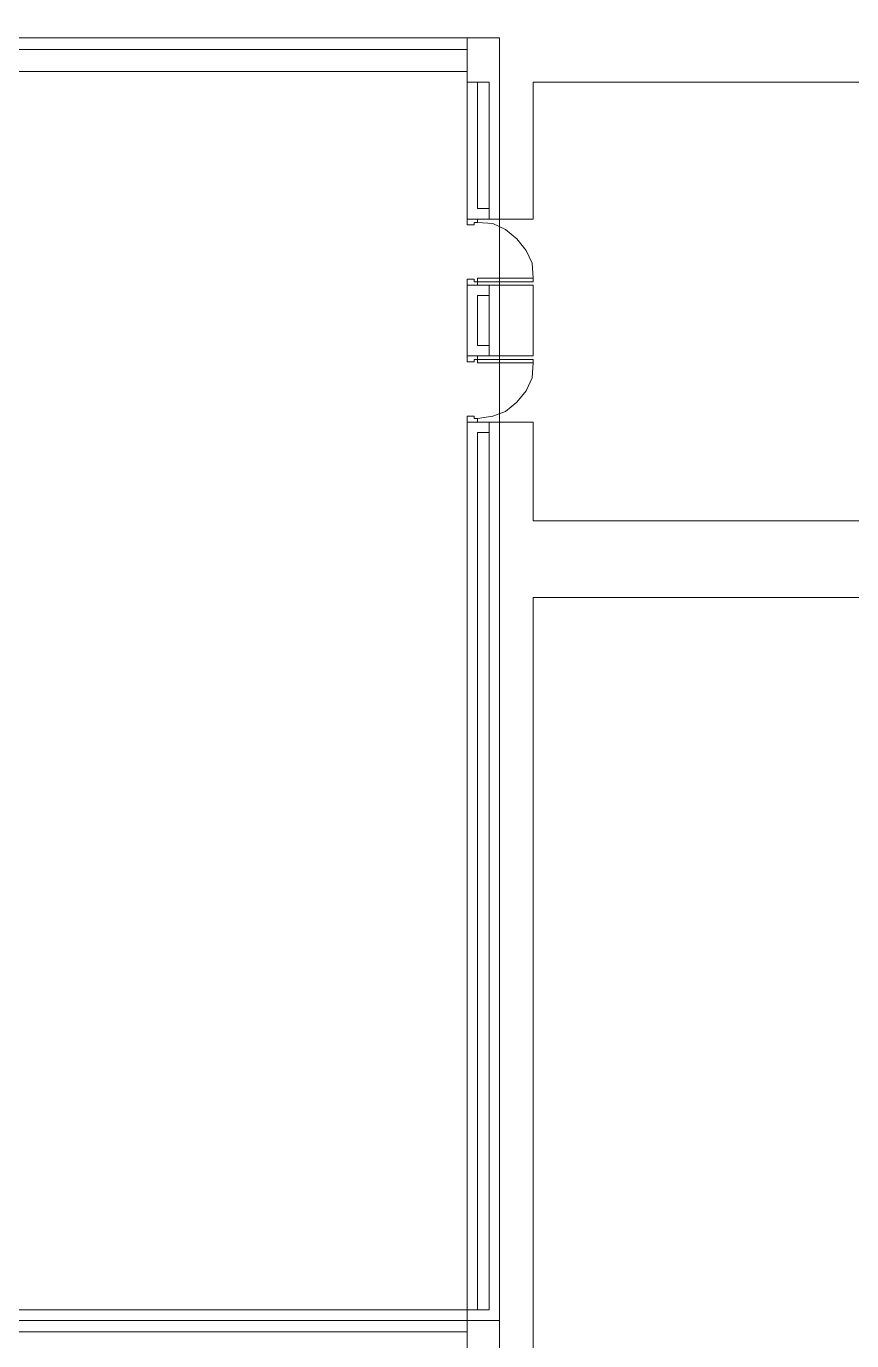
# Model space of a CAD drawing. Header units: millimetres. Extents: x -2246 to 101218, y 0 to 66109.
# Drawn here: x 86146 to 93682, y 37329 to 49325 of the extents above; entities that cross this region are included whole.
import ezdxf

# ---------------------------------------------------------------- set-up
doc = ezdxf.new("R2010")
doc.units = ezdxf.units.MM
doc.layers.add('PDF_형상', color=7, linetype='Continuous')

msp = doc.modelspace()

# ---------------------------------------------------------------- linework, layer by layer
at = {"layer": 'PDF_형상', "lineweight": 5}
for points in [[(85373, 49219), (90171, 49219), (90171, 48816), (90372, 48816), (90372, 47566), (90775, 47566), (90775, 48816), (94471, 48816), (94471, 49367), (95022, 49367), (95022, 49812), (94175, 49812), (93867, 49515), (61869, 49515)], [(25061, 49219), (66868, 49219), (76242, 49219), (78572, 49219), (90467, 49219), (90467, 37514), (90467, 16404), (83466, 16404), (79674, 16404), (79674, 16807), (72471, 16807), (72471, 14805), (65269, 14805), (65269, 16807), (58066, 16807)], [(90171, 49113), (85373, 49113)], [(90171, 48912), (78668, 48912), (78668, 48213), (78466, 48213), (78392, 48213), (78668, 48213)], [(90372, 47566), (90171, 47566), (90171, 48816)], [(90372, 47662), (90266, 47662), (90266, 48816)], [(90234, 47535), (90234, 47513)], [(90775, 47026), (90266, 47026), (90266, 46994), (90775, 46994), (90775, 47026), (90764, 47164), (90711, 47280), (90626, 47386), (90520, 47471), (90404, 47524), (90266, 47535)], [(90171, 46317), (90171, 46963)], [(90171, 46963), (90372, 46963)], [(90372, 46412), (90266, 46412), (90266, 46867), (90372, 46867)], [(90372, 46317), (90171, 46317)], [(90266, 45745), (90404, 45766), (90520, 45808), (90626, 45893), (90711, 45999), (90764, 46115), (90775, 46253), (90775, 46285), (90266, 46285), (90266, 46253), (90775, 46253)], [(90171, 17103), (90171, 28109), (90372, 28109), (90372, 17103), (90171, 17103), (90171, 16510), (90775, 16510), (90775, 44113), (93867, 44113), (94175, 43817), (95022, 43817), (95022, 44262), (94471, 44262), (94471, 44812), (90775, 44812), (90775, 45713), (90372, 45713), (90171, 45713), (90171, 37610), (85065, 37610)], [(90372, 45713), (90372, 37610), (90171, 37610), (90171, 37017), (90372, 37017), (90372, 28712), (90171, 28712), (90171, 28109)], [(90234, 45745), (90234, 45766)], [(90266, 37610), (90266, 45617), (90372, 45617)], [(90171, 37409), (85065, 37409)]]:
    msp.add_lwpolyline(points, dxfattribs=at)
for points in [[(78572, 49219), (90467, 49219), (90467, 37514), (78572, 37514)], [(90171, 47513), (90234, 47513), (90234, 47535), (90266, 47535), (90266, 47566), (90171, 47566)], [(90171, 46963), (90266, 46963), (90266, 46994), (90234, 46994), (90234, 47016), (90171, 47016)], [(90372, 46317), (90372, 46963), (90775, 46963), (90775, 46317)], [(90266, 46317), (90266, 46285), (90234, 46285), (90234, 46264), (90171, 46264), (90171, 46317)], [(90171, 45766), (90234, 45766), (90234, 45745), (90266, 45745), (90266, 45713), (90171, 45713)], [(84970, 37514), (90467, 37514), (90467, 16404), (83466, 16404), (83466, 28511), (84970, 28511)]]:
    msp.add_lwpolyline(points, close=True, dxfattribs=at)

doc.saveas('drawing.dxf')
